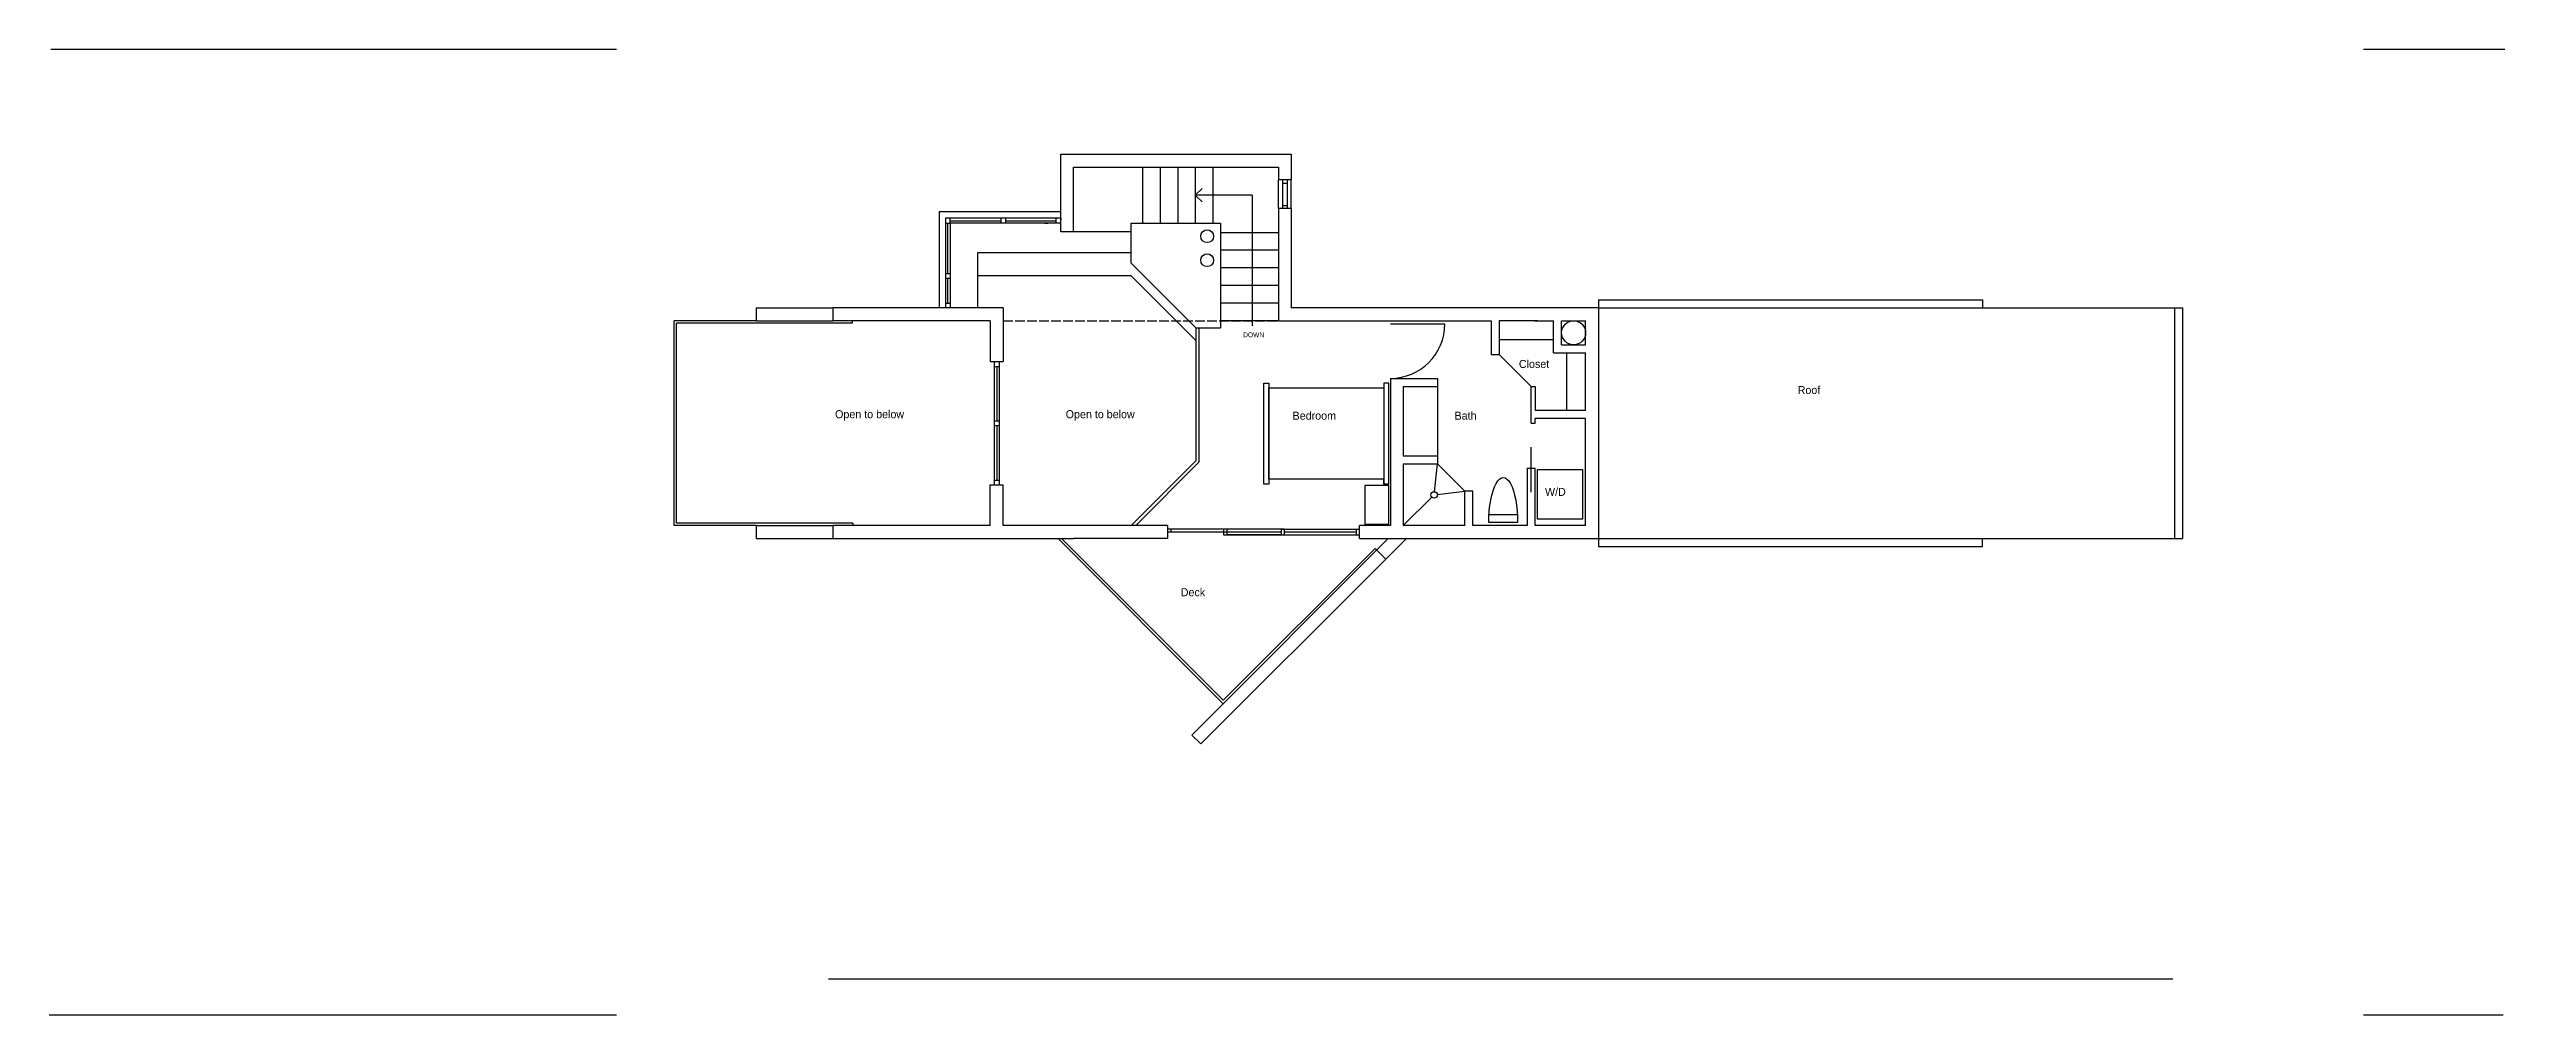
# Model space of a CAD drawing. Header units: inches. Extents: x -16498 to 2265, y 141 to 7454.
# Drawn here: x -5707 to -4173, y 2011 to 2614 of the extents above; entities that cross this region are included whole.
import ezdxf

# ---------------------------------------------------------------- set-up
doc = ezdxf.new("R2010")
doc.units = ezdxf.units.IN
doc.header["$LTSCALE"] = 0.5
doc.header["$MEASUREMENT"] = 0
doc.linetypes.add('ACAD_ISO02W100', pattern=[15, 12, -3])
for name, color, linetype in [('A-doors', 254, 'Continuous'), ('A-Elev-North', 7, 'Continuous'), ('A-Elev-South', 7, 'Continuous'), ('A-fixtures', 140, 'Continuous'), ('A-furniture', 33, 'Continuous'), ('A-glazing', 252, 'Continuous'), ('A-millwork', 252, 'Continuous'), ('A-roof', 253, 'Continuous'), ('A-soffit', 251, 'ACAD_ISO02W100'), ('A-stairs', 252, 'Continuous'), ('A-text', 254, 'Continuous'), ('A-walls', 7, 'Continuous'), ('construction', 160, 'Continuous')]:
    doc.layers.add(name, color=color, linetype=linetype)

msp = doc.modelspace()

# ---------------------------------------------------------------- linework, layer by layer
at = {"layer": 'A-doors'}
for p, q in [((-5119, 2419), (-5111, 2419)), ((-5116.5, 2419), (-5116.5, 2342)), ((-5116.5, 2416), (-5113.5, 2416)), ((-5113.5, 2419), (-5113.5, 2342)), ((-5116.5, 2382), (-5113.5, 2382)), ((-5116.5, 2379), (-5113.5, 2379)), ((-5116.5, 2345), (-5113.5, 2345))]:
    msp.add_line(p, q, dxfattribs=at)
msp.add_arc((-4869, 2442.5), 34, 270, 0, dxfattribs=at)
at = {"layer": 'A-Elev-North'}
for p, q in [((-5706, 2614.2), (-5352.5, 2614.2)), ((-4261, 2614.2), (-4172.6, 2614.2)), ((-5075, 2508.5), (-5075, 2507.5)), ((-5707.1, 2010.9), (-5352.5, 2010.9)), ((-4261, 2010.9), (-4173.7, 2010.9))]:
    msp.add_line(p, q, dxfattribs=at)
at = {"layer": 'A-Elev-North', "color": 253}
for p, q in [((-5151, 2512.5), (-5151, 2452.5)), ((-5075, 2512.5), (-5151, 2512.5)), ((-5127, 2487), (-5127, 2452.5)), ((-5031, 2487), (-5127, 2487)), ((-5127, 2487), (-5127, 2452.5)), ((-5031, 2500), (-5067, 2500))]:
    msp.add_line(p, q, dxfattribs=at)
at = {"layer": 'A-Elev-North', "color": 252}
for p, q in [((-5112.5, 2508.5), (-5112.5, 2505.5)), ((-5109.5, 2508.5), (-5109.5, 2505.5))]:
    msp.add_line(p, q, dxfattribs=at)
at = {"layer": 'A-Elev-South', "color": 253}
for p, q in [((-5265.4, 2452.5, -4869.3), (-5217.4, 2452.5, -4869.3)), ((-5265.4, 2444.5, -4869.3), (-5217.4, 2444.5, -4869.3)), ((-5265.4, 2316.5, -4869.3), (-5217.4, 2316.5, -4869.3)), ((-5265.4, 2308.5, -4869.3), (-5217.4, 2308.5, -4869.3)), ((-4937.3, 2310.7), (-4971.3, 2310.7))]:
    msp.add_line(p, q, dxfattribs=at)
at = {"layer": 'A-Elev-South', "color": 7}
msp.add_line((-5217.4, 2308.5, -4869.3), (-5067, 2308.5), dxfattribs=at)
at = {"layer": 'A-Elev-South', "color": 250}
msp.add_line((-4937.3, 2314.2), (-4971.3, 2314.2), dxfattribs=at)
at = {"layer": 'A-Elev-South', "color": 251}
for p in [(-4937.3, 2314.2), (-4935.3, 2314.2)]:
    msp.add_line(p, (-4888.3, 2314.2), dxfattribs=at)
at = {"layer": 'A-fixtures'}
for p, q in [((-4841.5, 2337.7), (-4839.5, 2355)), ((-4861, 2316.5), (-4843.1, 2334.3)), ((-4839.7, 2336), (-4822.5, 2338)), ((-4789.5, 2318.5), (-4807.5, 2318.5)), ((-4807.3, 2323.5), (-4789.6, 2323.5))]:
    msp.add_line(p, q, dxfattribs=at)
msp.add_lwpolyline([(-4777, 2351.5), (-4749, 2351.5), (-4749, 2320.5), (-4777, 2320.5), (-4777, 2351.5)], dxfattribs=at)
for centre, radius in [((-4754.5, 2437), 7.5), ((-4841.7, 2335.7), 2)]:
    msp.add_circle(centre, radius, dxfattribs=at)
at = {"layer": 'A-fixtures', "extrusion": (0, 0, -1)}
msp.add_ellipse((-4798.5, 2318.5), major_axis=(0, -28), ratio=0.321429, start_param=1.570796, end_param=4.712389, dxfattribs=at)
at = {"layer": 'A-furniture'}
for points in [[(-4870, 2342.5), (-4870, 2405.5), (-4873, 2405.5), (-4873, 2342.5), (-4870, 2342.5), (-4873, 2342.5), (-4873, 2345.5), (-4945, 2345.5), (-4945, 2342.5), (-4945, 2342.5), (-4948, 2342.5), (-4948, 2405.5), (-4945, 2405.5), (-4945, 2402.5), (-4945, 2345.5), (-4945, 2402.5), (-4873, 2402.5)], [(-4885, 2341.5), (-4885, 2317.5), (-4870, 2317.5), (-4870, 2341.5), (-4885, 2341.5)]]:
    msp.add_lwpolyline(points, dxfattribs=at)
at = {"layer": 'A-glazing'}
for p, q in [((-4936.5, 2532.5), (-4936.5, 2514.5)), ((-4933.5, 2532.5), (-4933.5, 2514.5)), ((-4936.5, 2530.5), (-4933.5, 2530.5)), ((-5147, 2508.5), (-5147, 2505.5)), ((-5075, 2508.5), (-5147, 2508.5)), ((-5147, 2505.5), (-5144, 2505.5)), ((-5147, 2505.5), (-5147, 2452.5)), ((-5145.5, 2474), (-5145.5, 2505.5)), ((-5144, 2505.5), (-5144, 2508.5)), ((-5144, 2507), (-5112.5, 2507)), ((-5075, 2505.5), (-5144, 2505.5)), ((-5144, 2505.5), (-5144, 2452.5)), ((-5109.5, 2507), (-5078, 2507)), ((-5083, 2508.5), (-5085, 2508.5)), ((-5085, 2505.5), (-5083, 2505.5)), ((-5078, 2508.5), (-5078, 2505.5)), ((-4936.5, 2516.5), (-4933.5, 2516.5)), ((-5147, 2474), (-5144, 2474)), ((-5147, 2471), (-5144, 2471)), ((-5145.5, 2455.5), (-5145.5, 2471)), ((-5147, 2455.5), (-5144, 2455.5)), ((-5265.4, 2444.5, -4869.3), (-5315, 2444.5)), ((-4973.5, 2205.2), (-5076.7, 2308.4)), ((-5008.3, 2314.2), (-5008.3, 2312.5)), ((-5006.3, 2314.2), (-5006.3, 2312.5)), ((-4973.3, 2314.2), (-4973.3, 2310.7)), ((-4973.3, 2310.7), (-4888.3, 2310.7)), ((-4971.3, 2314.2), (-4971.3, 2310.7)), ((-4937.3, 2314.2), (-4937.3, 2310.7)), ((-4937.3, 2310.7), (-4888.3, 2310.7)), ((-4935.3, 2314.2), (-4935.3, 2310.7)), ((-4890.3, 2314.2), (-4890.3, 2310.7))]:
    msp.add_line(p, q, dxfattribs=at)
at = {"layer": 'A-millwork'}
for p, q in [((-5316.5, 2316.5), (-5316.5, 2444.5)), ((-5265.4, 2444.5, -4869.3), (-5316.5, 2444.5)), ((-5205.4, 2443, -4869.3), (-5315, 2443)), ((-5315, 2318), (-5315, 2443)), ((-5205.4, 2444.5, -4869.3), (-5205.4, 2443, -4869.3)), ((-4869, 2442.5), (-4835, 2442.5)), ((-4839.5, 2403.5), (-4839.5, 2360)), ((-5204.9, 2318, -4869.3), (-5315, 2318)), ((-5204.9, 2318, -4869.3), (-5204.9, 2316.5, -4869.3)), ((-5265.4, 2316.5, -4869.3), (-5316.5, 2316.5)), ((-4973.5, 2207.4), (-5074.6, 2308.5)), ((-4971.3, 2314.2), (-5008.3, 2314.2)), ((-4937.3, 2312.5), (-5008.3, 2312.5)), ((-4878.6, 2302.3), (-4973.5, 2207.4)), ((-4971.3, 2314.2), (-4972.3, 2314.2)), ((-4937.3, 2312.5), (-4972.3, 2312.5)), ((-4935.3, 2314.2), (-4937.3, 2314.2)), ((-4890.3, 2312.5), (-4935.3, 2312.5)), ((-4890.3, 2312.5), (-4935.3, 2312.5))]:
    msp.add_line(p, q, dxfattribs=at)
at = {"layer": 'A-roof'}
for p, q in [((-4739, 2457.5), (-4499, 2457.5)), ((-4739, 2457.5), (-4739, 2452.5)), ((-4499, 2457.5), (-4499, 2452.5)), ((-4739, 2452.5), (-4379, 2452.5)), ((-4379, 2452.5), (-4379, 2308.5)), ((-4379, 2452.5), (-4374, 2452.5)), ((-4374, 2452.5), (-4374, 2308.5)), ((-4739, 2308.5), (-4379, 2308.5)), ((-4739, 2308.5), (-4739, 2303.5)), ((-4739, 2303.5), (-4499, 2303.5)), ((-4499, 2303.5), (-4499, 2308.5)), ((-4379, 2308.5), (-4374, 2308.5))]:
    msp.add_line(p, q, dxfattribs=at)
at = {"layer": 'A-soffit'}
msp.add_line((-5111, 2444.5), (-4939, 2444.5), dxfattribs=at)
at = {"layer": 'A-stairs'}
for p, q in [((-5023.9, 2540.5), (-5023.9, 2505.5)), ((-5012.9, 2540.5), (-5012.9, 2505.5)), ((-5001.9, 2540.5), (-5001.9, 2505.5)), ((-4990.9, 2540.5), (-4990.9, 2505.5)), ((-4979.9, 2540.5), (-4979.9, 2505.5)), ((-4939, 2499.5), (-4975.1, 2499.5)), ((-4939, 2488.5), (-4975.1, 2488.5)), ((-5031, 2472.5), (-5127, 2472.5)), ((-4990.6, 2432.1), (-5031, 2472.5)), ((-4939, 2477.5), (-4975.1, 2477.5)), ((-4939, 2466.5), (-4975.1, 2466.5)), ((-4939, 2455.5), (-4975.1, 2455.5)), ((-4939, 2444.5), (-4975.1, 2444.5))]:
    msp.add_line(p, q, dxfattribs=at)
at = {"layer": 'A-text'}
for p, q in [((-4990.9, 2523), (-4986.7, 2527.2)), ((-4955.4, 2523), (-4990.9, 2523)), ((-4990.9, 2523), (-4986.7, 2518.7)), ((-4955.4, 2523), (-4955.4, 2441.4))]:
    msp.add_line(p, q, dxfattribs=at)
at = {"layer": 'A-walls'}
for p, q in [((-5075, 2548.5), (-4931, 2548.5)), ((-5075, 2500), (-5075, 2548.5)), ((-4931, 2548.5), (-4931, 2532.5)), ((-5067, 2540.5), (-4939, 2540.5)), ((-5067, 2500), (-5067, 2540.5)), ((-4939, 2540.5), (-4939, 2532.5)), ((-4931, 2532.5), (-4939, 2532.5)), ((-4931, 2514.5), (-4939, 2514.5)), ((-4939, 2514.5), (-4939, 2444.5)), ((-4931, 2514.5), (-4931, 2452.5)), ((-5067, 2500), (-5075, 2500)), ((-5111, 2452.5), (-5217.4, 2452.5, -4869.3)), ((-5217.4, 2452.5, -4869.3), (-5217.4, 2444.5, -4869.3)), ((-5119, 2444.5), (-5217.4, 2444.5, -4869.3)), ((-5119, 2444.5), (-5119, 2419)), ((-5111, 2452.5), (-5111, 2444.5)), ((-5111, 2452.5), (-5111, 2419)), ((-4939, 2444.5), (-4806, 2444.5)), ((-4739, 2452.5), (-4931, 2452.5)), ((-4806, 2444.5), (-4806, 2423.5)), ((-4777, 2444.5), (-4801, 2444.5)), ((-4801, 2444.5), (-4801, 2423.5)), ((-4779, 2444.5), (-4767, 2444.5)), ((-4767, 2424.5), (-4767, 2444.5)), ((-4762, 2444.5), (-4747, 2444.5)), ((-4762, 2429.5), (-4762, 2444.5)), ((-4747, 2429.5), (-4747, 2444.5)), ((-4739, 2452.5), (-4739, 2308.5)), ((-4762, 2429.5), (-4747, 2429.5)), ((-4806, 2423.5), (-4801, 2423.5)), ((-4801, 2423.5), (-4781, 2403.5)), ((-4767, 2424.5), (-4747, 2424.5)), ((-4747, 2388.5), (-4747, 2424.5)), ((-4869, 2408.5), (-4869, 2316.5)), ((-4869, 2408.5), (-4861, 2408.5)), ((-4861, 2408.5), (-4839.5, 2408.5)), ((-4861, 2403.5), (-4861, 2360)), ((-4861, 2403.5), (-4839.5, 2403.5)), ((-4839.5, 2408.5), (-4839.5, 2403.5)), ((-4781, 2380.5), (-4781, 2403.5)), ((-4781, 2403.5), (-4778.5, 2403.5)), ((-4778.5, 2403.5), (-4778.5, 2388.5)), ((-4781, 2380.5), (-4778.5, 2380.5)), ((-4747, 2388.5), (-4778.5, 2388.5)), ((-4747, 2383.5), (-4778.5, 2383.5)), ((-4778.5, 2380.5), (-4778.5, 2383.5)), ((-4747, 2316.5), (-4747, 2383.5)), ((-4781, 2337.5), (-4781, 2365.5)), ((-4861, 2360), (-4839.5, 2360)), ((-4861, 2355), (-4839.5, 2355)), ((-4861, 2355), (-4861, 2316.5)), ((-4839.5, 2360), (-4839.5, 2355)), ((-4839.5, 2355), (-4822.5, 2338)), ((-4783.5, 2352.5), (-4783.5, 2316.5)), ((-4783.5, 2352.5), (-4778.5, 2352.5)), ((-4778.5, 2316.5), (-4778.5, 2352.5)), ((-5119, 2316.5), (-5119, 2342)), ((-5119, 2342), (-5111, 2342)), ((-5111, 2316.5), (-5111, 2342)), ((-4822.5, 2316.5), (-4822.5, 2338)), ((-4817.5, 2338), (-4822.5, 2338)), ((-4817.5, 2316.5), (-4817.5, 2338)), ((-5217.4, 2316.5, -4869.3), (-5217.4, 2308.5, -4869.3)), ((-5119, 2316.5), (-5217.4, 2316.5, -4869.3)), ((-5008.3, 2316.5), (-5111, 2316.5)), ((-5008.3, 2308.5), (-5067, 2308.5)), ((-5008.3, 2316.5), (-5008.3, 2308.5)), ((-4888.3, 2308.5), (-4888.3, 2316.5)), ((-4869, 2316.5), (-4888.3, 2316.5)), ((-4888.3, 2308.5), (-4739, 2308.5)), ((-4822.5, 2316.5), (-4861, 2316.5)), ((-4783.5, 2316.5), (-4817.5, 2316.5)), ((-4747, 2316.5), (-4778.5, 2316.5))]:
    msp.add_line(p, q, dxfattribs=at)
at = {"layer": 'A-walls', "color": 253}
for p, q in [((-4939, 2514.5), (-4939, 2532.5)), ((-4931, 2514.5), (-4931, 2532.5)), ((-5031, 2505.5), (-4975.1, 2505.5)), ((-5031, 2480.4), (-5031, 2505.5)), ((-4975.1, 2505.5), (-4975.1, 2440)), ((-4990.6, 2440), (-5031, 2480.4)), ((-5265.4, 2452.5, -10016.9), (-5265.4, 2444.5, -10016.9)), ((-4990.6, 2440), (-4990.6, 2356.9)), ((-4990.6, 2440), (-4975.1, 2440)), ((-4988.6, 2440), (-4988.6, 2356.1)), ((-4990.6, 2356.9), (-5031, 2316.5)), ((-4988.6, 2356.1), (-5028.1, 2316.5)), ((-5265.4, 2316.5, -4869.3), (-5265.4, 2308.5, -4869.3)), ((-4993, 2185.7), (-4870.3, 2308.5)), ((-4877.5, 2301.2), (-4878.6, 2302.3))]:
    msp.add_line(p, q, dxfattribs=at)
at = {"layer": 'A-walls', "color": 252}
for p, q in [((-4767, 2432.5), (-4801, 2432.5)), ((-5115, 2416), (-5115, 2382)), ((-4759, 2424.5), (-4759, 2388.5)), ((-5115, 2379), (-5115, 2345))]:
    msp.add_line(p, q, dxfattribs=at)
at = {"layer": 'A-walls', "color": 254}
for p, q in [((-4859, 2308.5), (-4876.1, 2291.3)), ((-4876.1, 2291.3), (-4987.4, 2180.1)), ((-4871.9, 2295.6), (-4877.5, 2301.2)), ((-4987.4, 2180.1), (-4993, 2185.7))]:
    msp.add_line(p, q, dxfattribs=at)
at = {"layer": 'A-walls'}
for centre in [(-4983.5, 2497.3), (-4983.5, 2482.3)]:
    msp.add_circle(centre, 4, dxfattribs=at)
at = {"layer": 'construction'}
msp.add_line((-4380.1, 2033.2), (-5220.1, 2033.2), dxfattribs=at)

# ---------------------------------------------------------------- texts
at = {"layer": 'A-soffit', "color": 7}
for s, p in [('Closet', (-4788.7, 2415)), ('Open to below', (-5216, 2383.6, -4869.3)), ('Open to below', (-5071.9, 2383.6)), ('Bedroom', (-4930.1, 2382.7)), ('Bath', (-4828.9, 2382.7)), ('W/D', (-4772.4, 2335.1))]:
    msp.add_text(s, height=5, dxfattribs=at).set_placement(p)
at = {"layer": 'A-soffit'}
for s, p in [('Roof', (-4614.5, 2398.7)), ('Deck', (-5000, 2272.4))]:
    msp.add_text(s, height=5, dxfattribs=at).set_placement(p)
at = {"layer": 'A-text'}
msp.add_text('DOWN', height=3, dxfattribs=at).set_placement((-4961, 2434.2))

doc.saveas('drawing.dxf')
